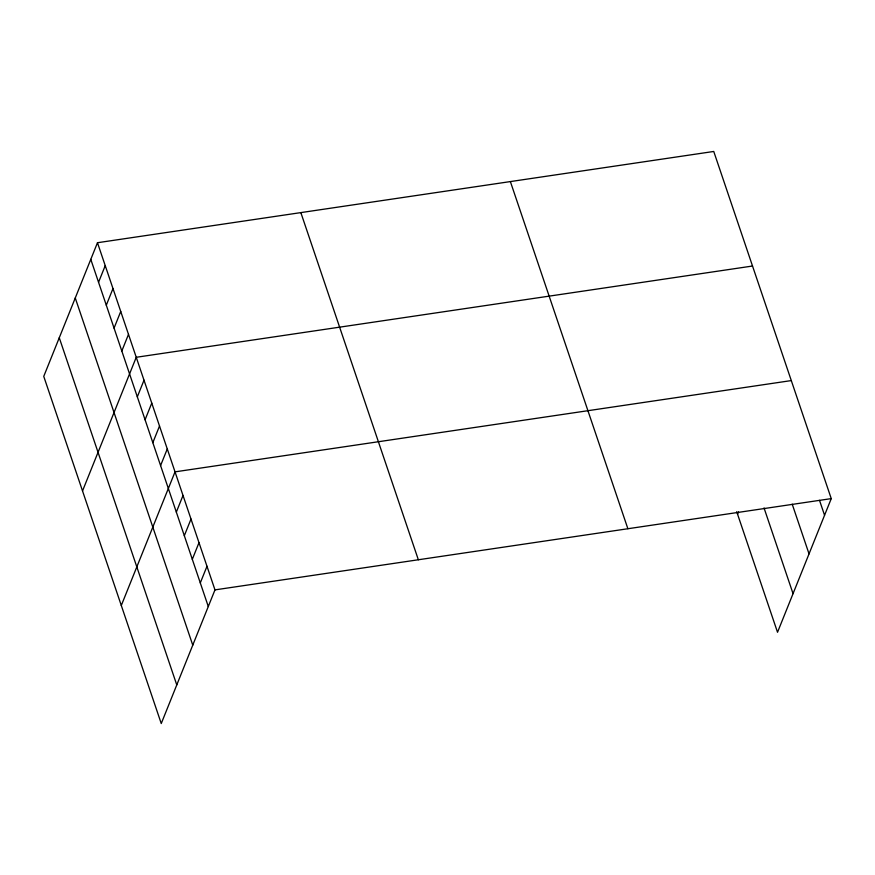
<?xml version="1.0" encoding="UTF-8"?>
<svg xmlns="http://www.w3.org/2000/svg" width="875" height="875" viewBox="0 0 875 875"><rect width="100%" height="100%" fill="white"/><g stroke="black" fill="none" stroke-linecap="round" stroke-linejoin="round"><path stroke-width="1.31" d="M97.475 242.725L43.75 376.381L161.252 723.538L214.977 589.881L97.475 242.725L713.748 151.462L831.25 498.619L777.525 632.275L736.706 511.689M98.547 282.286L105.23 265.639M106.302 305.189L112.984 288.553M114.056 328.103L120.739 311.467M121.811 351.017L128.494 334.381M82.523 490.941L136.248 357.284L752.522 266.022M137.32 396.845L144.014 380.198M145.075 419.759L151.769 403.113M152.83 442.663L159.523 426.027M160.584 465.577L167.278 448.941M121.297 605.5L175.033 471.855L791.295 380.581M176.334 512.094L183.017 495.458M184.319 535.708L191.012 519.061M192.314 559.311L198.997 542.664M200.298 582.914L206.992 566.278M737.57 514.238L738.511 511.897M214.977 589.881L831.25 498.619M819.514 500.347L824.556 515.255M792.214 504.175L809.036 553.875M764.028 507.927L793.045 593.655M510.377 181.584L627.878 528.73M300.847 212.614L418.348 559.77M90.792 259.372L208.294 606.528M75.261 297.981L192.763 645.138M59.27 337.772L176.772 684.917"/></g></svg>
